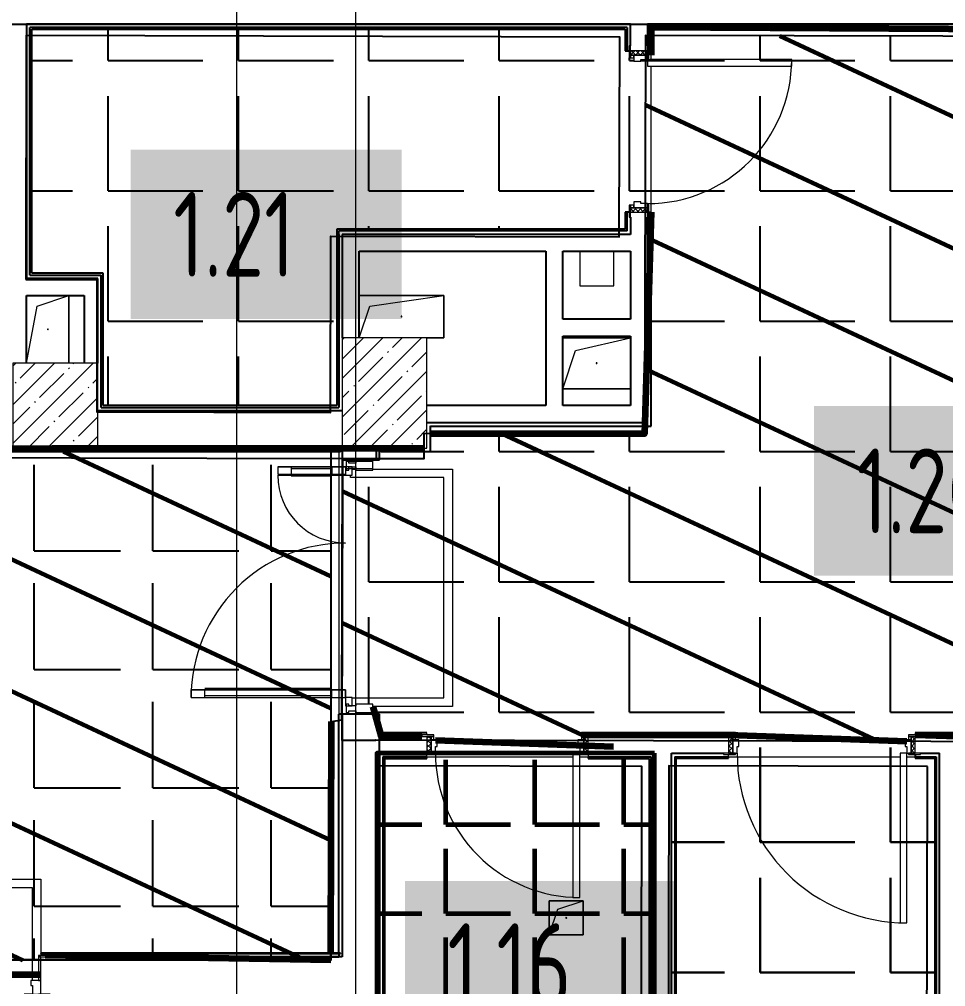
# Model space of a CAD drawing. Header units: millimetres. Extents: x -164500 to 426394, y -51911 to 102118.
# Drawn here: x 73642 to 79102, y 7588 to 13292 of the extents above; entities that cross this region are included whole.
import ezdxf

# ---------------------------------------------------------------- set-up
doc = ezdxf.new("R2010")
doc.units = ezdxf.units.MM
for name, color, linetype, lineweight in [('0) шлифовка', 5, 'Continuous', 60), ('170 по стяжка 1 эт п8.1', 5, 'Continuous', 30), ('284 стык. профилей', 1, 'Continuous', 120), ('384 ПК-3', 30, 'Continuous', 120), ('459 плитка КР3', 150, 'Continuous', 60), ('A-DETL-GENF', 7, 'Continuous', 9), ('A-DOOR-2', 7, 'Continuous', 5), ('A-DOOR-FRAM-2', 7, 'Continuous', 5), ('A-FLOR', 7, 'Continuous', 9), ('A-GENM', 7, 'Continuous', 9), ('A-GLAZ-CWMG-1', 7, 'Continuous', 20), ('S-COLS-1', 7, 'Continuous', 5), ('Оси', 7, 'Continuous', 9)]:
    doc.layers.add(name, color=color, linetype=linetype, lineweight=lineweight)
doc.layers.add('1.1) плитка  КР1', color=40, linetype='Continuous')
doc.layers.add('1.1.1) Плитка КР1 Остаток', color=52, linetype='Continuous')
doc.layers.add('A-DOOR-1', color=7, linetype='Continuous', lineweight=5, true_color=0xc0c0c0)
doc.layers.add('A-DOOR-FRAM-1', color=7, linetype='Continuous', lineweight=5, true_color=0xc0c0c0)
doc.styles.add('СПДС', font='ГОСТ тип А.ttf', dxfattribs={"width": 0.9})
pattern_1 = [(135, (1826.41, 114.685), (-14.14214, -14.14214), []), (225, (1826.41, 114.685), (14.14214, -14.14214), [])]
pattern_2 = [(45, (-296.384, 114.685), (-14.1421, 14.1421), []), (135, (-296.384, 114.685), (-14.1421, -14.1421), [])]
pattern_3 = [(0, (205553.1, 26879), (0, 768.35), [558.8, -209.55]), (90, (205553.1, 26879), (-768.35, 5e-14), [558.8, -209.55])]

# ---------------------------------------------------------------- blocks, each defined once
blk = doc.blocks.new('BSC_Колонна _Прямоугольная - 650х500-23287315-Объем проектирования 1 этажа')
at = {"layer": 'S-COLS-1'}
h = blk.add_hatch(dxfattribs=at)
h.set_pattern_fill('FP_82', color=256, style=0, pattern_type=2)
h.set_pattern_definition([(135, (11225, -75730), (-114.04925, -114.04925), []), (135, (11225, -75615.95), (-114.04925, -114.04925), [201.612, -40.322, 6.706, -33.617])])
h.paths.add_polyline_path([(325, 0.3), (325, 250), (-325, 250), (-325, -250), (325, -250), (325, -9.5)])
for p, q in [((325, 250), (-325, 250)), ((-325, 250), (-325, -250)), ((325, -250), (325, 250)), ((-325, -250), (325, -250))]:
    blk.add_line(p, q, dxfattribs=at)
blk = doc.blocks.new('BSC_Колонна _Прямоугольная - 500х500-V56-Объем проектирования 1 этажа')
at = {"layer": 'S-COLS-1'}
h = blk.add_hatch(dxfattribs=at)
h.set_pattern_fill('FP_83', color=256, style=0, pattern_type=2)
h.set_pattern_definition([(45, (-73790, -11150), (-114.04925, 114.04925), []), (45, (-73675.95, -11150), (-114.04925, 114.04925), [201.613, -40.323, 6.706, -33.617])])
h.paths.add_polyline_path([(250, -250), (250, 250), (-250, 250), (-250, -250), (157.5, -250)])
for p, q in [((250, 250), (-250, 250)), ((-250, 250), (-250, -250)), ((250, -250), (250, 250)), ((-250, -250), (250, -250))]:
    blk.add_line(p, q, dxfattribs=at)
blk = doc.blocks.new('110_Дверь_СКБ_1Ст_Внутренняя1 - Д-7_п__950x2100h_Туалет EW30-32892359-Объем проектирования 1 этажа')
at = {"layer": 'A-DOOR-2'}
h = blk.add_hatch(dxfattribs=at)
h.set_pattern_fill('FP_48', color=256, style=0, pattern_type=2)
h.set_pattern_definition(pattern_1)
h.paths.add_polyline_path([(487.5, -31.4), (487.5, 50), (462.5, 50), (462.5, -50), (487.5, -50)])
at = {"layer": 'A-DOOR-FRAM-2'}
h = blk.add_hatch(dxfattribs=at)
h.set_pattern_fill('FP_49', color=256, style=0, pattern_type=2)
h.set_pattern_definition(pattern_2)
h.paths.add_polyline_path([(-437.5, -50), (-437.5, 50), (-462.5, 50), (-462.5, -50), (-456.9, -50)])
at = {"layer": 'A-DOOR-1'}
for p, q in [((-412.5, 900), (-412.5, 50)), ((-372.5, 900), (-412.5, 900)), ((-372.5, 50), (-372.5, 900)), ((-412.5, 50), (-372.5, 50))]:
    blk.add_line(p, q, dxfattribs=at)
blk.add_arc((-412.5, 50), 850, 360, 90, dxfattribs=at)
at = {"layer": 'A-DOOR-FRAM-1'}
for p, q in [((-422.5, 58), (-492.5, 58)), ((-492.5, 58), (-492.5, 50)), ((-422.5, 50), (-422.5, 58)), ((517.5, 58), (447.5, 58)), ((447.5, 58), (447.5, 50)), ((517.5, 50), (517.5, 58)), ((-492.5, 50), (-422.5, 50)), ((-437.5, 50), (-462.5, 50)), ((-462.5, 50), (-462.5, -50)), ((-412.5, 50), (-437.5, 50)), ((-437.5, 50), (-437.5, -30)), ((-437.5, -50), (-437.5, 50)), ((-422.5, 50), (-437.5, 50)), ((-437.5, 50), (-437.5, 49)), ((-437.5, 49), (-422.5, 49)), ((-422.5, 49), (-422.5, 50)), ((-412.5, 10), (-412.5, 50)), ((-402.5, 10), (-412.5, 10)), ((-402.5, -30), (-402.5, 10)), ((437.5, 10), (427.5, 10)), ((427.5, 10), (427.5, -30)), ((437.5, 50), (437.5, 10)), ((462.5, 50), (437.5, 50)), ((462.5, 50), (447.5, 50)), ((447.5, 50), (447.5, 49)), ((447.5, 50), (517.5, 50)), ((447.5, 49), (462.5, 49)), ((462.5, -30), (462.5, 50)), ((487.5, 50), (462.5, 50)), ((462.5, 50), (462.5, -50)), ((462.5, 49), (462.5, 50)), ((487.5, -50), (487.5, 50)), ((-422.5, -50), (-492.5, -50)), ((-492.5, -50), (-492.5, -58)), ((-462.5, -50), (-437.5, -50)), ((-437.5, -30), (-402.5, -30)), ((-422.5, -30), (-437.5, -30)), ((-437.5, -30), (-437.5, -50)), ((-437.5, -50), (-422.5, -50)), ((-422.5, -50), (-422.5, -30)), ((-422.5, -58), (-422.5, -50)), ((427.5, -30), (462.5, -30)), ((462.5, -30), (447.5, -30)), ((447.5, -30), (447.5, -50)), ((447.5, -50), (462.5, -50)), ((517.5, -50), (447.5, -50)), ((447.5, -50), (447.5, -58)), ((462.5, -50), (462.5, -30)), ((462.5, -50), (487.5, -50)), ((517.5, -58), (517.5, -50)), ((-492.5, -58), (-422.5, -58)), ((447.5, -58), (517.5, -58))]:
    blk.add_line(p, q, dxfattribs=at)
blk = doc.blocks.new('110_Дверь_СКБ_1Ст_Внутренняя1 - Д-7_п__950x2100h_Туалет-V64-Объем проектирования 1 этажа')
at = {"layer": 'A-DOOR-2'}
h = blk.add_hatch(dxfattribs=at)
h.set_pattern_fill('FP_48', color=256, style=0, pattern_type=2)
h.set_pattern_definition(pattern_1)
h.paths.add_polyline_path([(487.5, 50), (462.5, 50), (462.5, -50), (487.5, -50)])
at = {"layer": 'A-DOOR-FRAM-2'}
h = blk.add_hatch(dxfattribs=at)
h.set_pattern_fill('FP_49', color=256, style=0, pattern_type=2)
h.set_pattern_definition(pattern_2)
h.paths.add_polyline_path([(-437.5, 50), (-462.5, 50), (-462.5, -50), (-437.5, -49.4), (-437.5, 48.6)])
at = {"layer": 'A-DOOR-1'}
for p, q in [((-412.5, 900), (-412.5, 50)), ((-372.5, 900), (-412.5, 900)), ((-372.5, 50), (-372.5, 900)), ((-412.5, 50), (-372.5, 50))]:
    blk.add_line(p, q, dxfattribs=at)
blk.add_arc((-412.5, 50), 850, 360, 90, dxfattribs=at)
at = {"layer": 'A-DOOR-FRAM-1'}
for p, q in [((-422.5, 58), (-492.5, 58)), ((-492.5, 58), (-492.5, 50)), ((-422.5, 50), (-422.5, 58)), ((517.5, 58), (447.5, 58)), ((447.5, 58), (447.5, 50)), ((517.5, 50), (517.5, 58)), ((-492.5, 50), (-422.5, 50)), ((-437.5, 50), (-462.5, 50)), ((-462.5, 50), (-462.5, -50)), ((-412.5, 50), (-437.5, 50)), ((-437.5, 50), (-437.5, -30)), ((-437.5, -50), (-437.5, 50)), ((-422.5, 50), (-437.5, 50)), ((-437.5, 50), (-437.5, 49)), ((-437.5, 49), (-422.5, 49)), ((-422.5, 49), (-422.5, 50)), ((-412.5, 10), (-412.5, 50)), ((-402.5, 10), (-412.5, 10)), ((-402.5, -30), (-402.5, 10)), ((437.5, 10), (427.5, 10)), ((427.5, 10), (427.5, -30)), ((437.5, 50), (437.5, 10)), ((462.5, 50), (437.5, 50)), ((462.5, 50), (447.5, 50)), ((447.5, 50), (447.5, 49)), ((447.5, 50), (517.5, 50)), ((447.5, 49), (462.5, 49)), ((462.5, -30), (462.5, 50)), ((487.5, 50), (462.5, 50)), ((462.5, 50), (462.5, -50)), ((462.5, 49), (462.5, 50)), ((487.5, -50), (487.5, 50)), ((-422.5, -50), (-492.5, -50)), ((-492.5, -50), (-492.5, -58)), ((-462.5, -50), (-437.5, -50)), ((-437.5, -30), (-402.5, -30)), ((-422.5, -30), (-437.5, -30)), ((-437.5, -30), (-437.5, -50)), ((-437.5, -50), (-422.5, -50)), ((-422.5, -50), (-422.5, -30)), ((-422.5, -58), (-422.5, -50)), ((427.5, -30), (462.5, -30)), ((462.5, -30), (447.5, -30)), ((447.5, -30), (447.5, -50)), ((447.5, -50), (462.5, -50)), ((517.5, -50), (447.5, -50)), ((447.5, -50), (447.5, -58)), ((462.5, -50), (462.5, -30)), ((462.5, -50), (487.5, -50)), ((517.5, -58), (517.5, -50)), ((-492.5, -58), (-422.5, -58)), ((447.5, -58), (517.5, -58))]:
    blk.add_line(p, q, dxfattribs=at)
blk = doc.blocks.new('110_Дверь_СКБ_1Ст_Внутренняя1 - Д-4 _п_ 1100x2100h_су мгн 2-33304581-Объем проектирования 1 этажа')
at = {"layer": 'A-DOOR-2'}
h = blk.add_hatch(dxfattribs=at)
h.set_pattern_fill('FP_44', color=256, style=0, pattern_type=2)
h.set_pattern_definition([(135, (1751.41, 114.685), (-14.14214, -14.14214), []), (225, (1751.41, 114.685), (14.14214, -14.14214), [])])
h.paths.add_polyline_path([(562.5, 50), (537.5, 48.3), (537.5, -50), (562.5, -50)])
at = {"layer": 'A-DOOR-FRAM-2'}
h = blk.add_hatch(dxfattribs=at)
h.set_pattern_fill('FP_45', color=256, style=0, pattern_type=2)
h.set_pattern_definition([(45, (-371.384, 114.685), (-14.1421, 14.1421), []), (135, (-371.384, 114.685), (-14.1421, -14.1421), [])])
h.paths.add_polyline_path([(-512.5, 50), (-537.5, 50), (-537.5, -50), (-512.5, -50), (-512.5, -41.8)])
at = {"layer": 'A-DOOR-1'}
for p, q in [((-487.5, 1050), (-487.5, 50)), ((-447.5, 1050), (-487.5, 1050)), ((-447.5, 50), (-447.5, 1050)), ((-487.5, 50), (-447.5, 50))]:
    blk.add_line(p, q, dxfattribs=at)
blk.add_arc((-487.5, 50), 1000, 360, 90, dxfattribs=at)
at = {"layer": 'A-DOOR-FRAM-1'}
for p, q in [((-497.5, 58), (-567.5, 58)), ((-567.5, 58), (-567.5, 50)), ((-497.5, 50), (-497.5, 58)), ((592.5, 58), (522.5, 58)), ((522.5, 58), (522.5, 50)), ((592.5, 50), (592.5, 58)), ((-567.5, 50), (-497.5, 50)), ((-512.5, 50), (-537.5, 50)), ((-537.5, 50), (-537.5, -50)), ((-487.5, 50), (-512.5, 50)), ((-512.5, 50), (-512.5, -30)), ((-512.5, -50), (-512.5, 50)), ((-497.5, 50), (-512.5, 50)), ((-512.5, 50), (-512.5, 49)), ((-512.5, 49), (-497.5, 49)), ((-497.5, 49), (-497.5, 50)), ((-487.5, 10), (-487.5, 50)), ((-477.5, 10), (-487.5, 10)), ((-477.5, -30), (-477.5, 10)), ((512.5, 10), (502.5, 10)), ((502.5, 10), (502.5, -30)), ((512.5, 50), (512.5, 10)), ((537.5, 50), (512.5, 50)), ((537.5, 50), (522.5, 50)), ((522.5, 50), (522.5, 49)), ((522.5, 50), (592.5, 50)), ((522.5, 49), (537.5, 49)), ((537.5, -30), (537.5, 50)), ((562.5, 50), (537.5, 50)), ((537.5, 50), (537.5, -50)), ((537.5, 49), (537.5, 50)), ((562.5, -50), (562.5, 50)), ((-497.5, -50), (-567.5, -50)), ((-567.5, -50), (-567.5, -58)), ((-537.5, -50), (-512.5, -50)), ((-512.5, -30), (-477.5, -30)), ((-497.5, -30), (-512.5, -30)), ((-512.5, -30), (-512.5, -50)), ((-512.5, -50), (-497.5, -50)), ((-497.5, -50), (-497.5, -30)), ((-497.5, -58), (-497.5, -50)), ((502.5, -30), (537.5, -30)), ((537.5, -30), (522.5, -30)), ((522.5, -30), (522.5, -50)), ((522.5, -50), (537.5, -50)), ((592.5, -50), (522.5, -50)), ((522.5, -50), (522.5, -58)), ((537.5, -50), (537.5, -30)), ((537.5, -50), (562.5, -50)), ((592.5, -58), (592.5, -50)), ((-567.5, -58), (-497.5, -58)), ((522.5, -58), (592.5, -58))]:
    blk.add_line(p, q, dxfattribs=at)
blk = doc.blocks.new('Прямоугольный импост - Импост структурный с накладкой - 160мм Темный-32274804-Объем проектирования 1 этажа')
at = {"layer": 'A-GLAZ-CWMG-1'}
for p, q in [((-50, 40), (-50, 140)), ((-50, 140), (0, 140)), ((0, 140), (0, 40)), ((-40, 40), (-50, 40)), ((-50, -17), (-50, 0)), ((-50, 0), (-40, 0)), ((-40, 0), (-40, 40)), ((-10, 40), (-10, 0)), ((0, 40), (-10, 40)), ((-10, 0), (0, 0)), ((0, 0), (0, -17)), ((0, -17), (-50, -17))]:
    blk.add_line(p, q, dxfattribs=at)
blk = doc.blocks.new('Дверь_Витражная_остекление_ - ВВ-6 остекление-32274838-Объем проектирования 1 этажа')
at = {"layer": 'A-DETL-GENF'}
for p, q in [((-655, 930), (-610, 930)), ((-655, 930), (-655, 20)), ((-610, 930), (-655, 930)), ((-655, 930), (-655, 20)), ((-610, 930), (-610, 20)), ((-610, 20), (-610, 930)), ((-655, 850), (-610, 850)), ((-645, 850), (-645, 100)), ((-601, 850), (-601, 100)), ((705, 420), (660, 420)), ((660, 420), (660, 20)), ((705, 420), (660, 420)), ((660, 420), (660, 20)), ((705, 420), (705, 20)), ((705, 20), (705, 420)), ((651, 340), (651, 100)), ((705, 340), (660, 340)), ((695, 340), (695, 100)), ((-655, 100), (-610, 100)), ((705, 100), (660, 100)), ((-610, 20), (-655, 20)), ((-655, 20), (-610, 20))]:
    blk.add_line(p, q, dxfattribs=at)
at = {"layer": 'A-DOOR-1'}
for p, q in [((-655, 930), (-655, 20)), ((655, 420), (655, 20)), ((-655, 20), (-705, 20)), ((-705, 20), (-705, -20)), ((-655, -20), (-655, 20)), ((705, 20), (655, 20)), ((655, 20), (655, -20)), ((705, -20), (705, 20)), ((-705, -20), (-655, -20)), ((655, -20), (705, -20))]:
    blk.add_line(p, q, dxfattribs=at)
for centre, radius, start, end in [((-655, 20), 910, 360, 90), ((655, 20), 400, 90, 180)]:
    blk.add_arc(centre, radius, start, end, dxfattribs=at)
blk = doc.blocks.new('110_Дверь_СКБ_2Ст - Д-1_л_Лестничная клетка EIS60 2-32142534-Объем проектирования 1 этажа')
at = {"layer": 'A-DOOR-1'}
for p, q in [((662.5, 1010), (612.5, 1010)), ((612.5, 1010), (612.5, 110)), ((662.5, 110), (662.5, 1010)), ((-637.5, 510), (-637.5, 110)), ((-587.5, 510), (-637.5, 510)), ((-587.5, 110), (-587.5, 510)), ((-637.5, 110), (-587.5, 110)), ((612.5, 110), (662.5, 110))]:
    blk.add_line(p, q, dxfattribs=at)
for centre, radius, start, end in [((662.5, 110), 900, 90, 180), ((-637.5, 110), 400, 360, 90)]:
    blk.add_arc(centre, radius, start, end, dxfattribs=at)
at = {"layer": 'A-DOOR-FRAM-1'}
for p, q in [((-672.5, 118), (-742.5, 118)), ((-742.5, 118), (-742.5, 110)), ((-672.5, 110), (-672.5, 118)), ((767.5, 118), (697.5, 118)), ((697.5, 118), (697.5, 110)), ((767.5, 110), (767.5, 118)), ((-742.5, 110), (-672.5, 110)), ((-637.5, 110), (-687.5, 110)), ((-687.5, 110), (-687.5, 30)), ((-637.5, 60), (-637.5, 110)), ((-627.5, 60), (-637.5, 60)), ((-627.5, 30), (-627.5, 60)), ((662.5, 60), (652.5, 60)), ((652.5, 60), (652.5, 30)), ((662.5, 110), (662.5, 60)), ((712.5, 110), (662.5, 110)), ((697.5, 110), (767.5, 110)), ((712.5, 30), (712.5, 110)), ((-687.5, 30), (-627.5, 30)), ((-672.5, 30), (-687.5, 30)), ((-687.5, 30), (-687.5, -110)), ((-672.5, -110), (-672.5, 30)), ((652.5, 30), (712.5, 30)), ((712.5, 30), (697.5, 30)), ((697.5, 30), (697.5, -110)), ((712.5, -110), (712.5, 30)), ((-672.5, -110), (-742.5, -110)), ((-742.5, -110), (-742.5, -118)), ((-687.5, -110), (-672.5, -110)), ((-672.5, -118), (-672.5, -110)), ((697.5, -110), (712.5, -110)), ((767.5, -110), (697.5, -110)), ((697.5, -110), (697.5, -118)), ((767.5, -118), (767.5, -110)), ((-742.5, -118), (-672.5, -118)), ((697.5, -118), (767.5, -118))]:
    blk.add_line(p, q, dxfattribs=at)
blk = doc.blocks.new('GM_Отверстие прямоугольное _в плите_ - Отверстие-V116-Объем проектирования 1 этажа')
at = {"layer": 'A-GENM'}
for p, q in [((-100, -100), (-100, 100)), ((-100, 100), (100, 100)), ((100, 100), (-100, 100)), ((-100, 100), (-100, -100)), ((-50, 50), (100, 100)), ((100, 100), (100, -100)), ((100, -100), (100, 100)), ((-100, -100), (-50, 50)), ((100, -100), (-100, -100)), ((-100, -100), (100, -100))]:
    blk.add_line(p, q, dxfattribs=at)
for start, end in [(360, 180), (180, 360)]:
    blk.add_arc((0, 0), 2.5, start, end, dxfattribs=at)
blk = doc.blocks.new('GM_Отверстие прямоугольное _в плите_ - Отверстие-23875750-Объем проектирования 1 этажа')
at = {"layer": 'A-GENM'}
for p, q in [((-62.5, 137.5), (125, 200)), ((125, 200), (125, -200)), ((125, -200), (125, 200)), ((-125, -200), (-62.5, 137.5))]:
    blk.add_line(p, q, dxfattribs=at)
for start, end in [(360, 180), (180, 360)]:
    blk.add_arc((0, 0), 2.5, start, end, dxfattribs=at)
blk = doc.blocks.new('GM_Отверстие прямоугольное _в плите_ - Отверстие-V122-Объем проектирования 1 этажа')
at = {"layer": 'A-GENM'}
for p, q in [((-250, 125), (250, 125)), ((250, 125), (-250, 125)), ((-187.5, 62.5), (250, 125)), ((250, 125), (250, -125)), ((250, -125), (250, 125)), ((-250, -125), (-187.5, 62.5)), ((250, -125), (150, -125)), ((150, -125), (250, -125))]:
    blk.add_line(p, q, dxfattribs=at)
for start, end in [(360, 180), (180, 360)]:
    blk.add_arc((0, 0), 2.5, start, end, dxfattribs=at)
blk = doc.blocks.new('GM_Отверстие прямоугольное _в плите_ - Отверстие-21959489-Объем проектирования 1 этажа')
at = {"layer": 'A-GENM'}
for p, q in [((-200, 150), (200, 150)), ((200, 150), (-200, 150)), ((-125, 75), (200, 150)), ((-200, -150), (-125, 75)), ((200, -150), (-200, -150)), ((-200, -150), (200, -150))]:
    blk.add_line(p, q, dxfattribs=at)
for start, end in [(360, 180), (180, 360)]:
    blk.add_arc((0, 0), 2.5, start, end, dxfattribs=at)
blk = doc.blocks.new('Прямоугольный импост - Импост структурный с накладкой - 160мм Темный-32274805-Объем проектирования 1 этажа')
at = {"layer": 'A-GLAZ-CWMG-1'}
for p, q in [((-25, 40), (-25, 140)), ((-25, 140), (25, 140)), ((25, 140), (25, 40)), ((-15, 40), (-25, 40)), ((-25, -17), (-25, 0)), ((-25, 0), (-15, 0)), ((-15, 0), (-15, 40)), ((15, 40), (15, 0)), ((25, 40), (15, 40)), ((15, 0), (25, 0)), ((25, 0), (25, -17)), ((25, -17), (-25, -17))]:
    blk.add_line(p, q, dxfattribs=at)
blk = doc.blocks.new('Прямоугольный импост - Импост структурный с накладкой - 160мм Темный-32274806-Объем проектирования 1 этажа')
at = {"layer": 'A-GLAZ-CWMG-1'}
for p, q in [((0, 140), (-50, 140)), ((-50, 140), (-50, 40)), ((0, 40), (0, 140)), ((-50, 40), (-40, 40)), ((-40, 0), (-50, 0)), ((-50, 0), (-50, -17)), ((-40, 40), (-40, 0)), ((-10, 0), (-10, 40)), ((-10, 40), (0, 40)), ((0, 0), (-10, 0)), ((0, -17), (0, 0)), ((-50, -17), (0, -17))]:
    blk.add_line(p, q, dxfattribs=at)

msp = doc.modelspace()

# ---------------------------------------------------------------- hatches: boundary and pattern name
at = {"layer": '0) шлифовка', "true_color": 0x2776bb}
h = msp.add_hatch(dxfattribs=at)
h.set_pattern_fill('ANSI31', color=152, scale=222, angle=110)
h.set_pattern_definition([(155, (205553.1, 26879), (-297.8825, -638.811), [])])
h.paths.add_polyline_path([(82589.155, 13184.638), (77365.512, 13196.9), (77365.512, 13105.055), (77364.512, 13105.055), (77352.512, 13105.055), (77352.512, 13065.055), (77344.512, 13055.055), (77332.646, 13055.055), (77330.651, 12205.055), (77344.512, 12205.055), (77344.512, 12195.055), (77352.512, 12195.055), (77352.512, 12125.055), (77344.512, 12125.055), (77344.512, 10913.938), (77327.62, 10913.938), (77327.463, 10846.983), (76065.702, 10849.945), (76065.702, 10742.938), (76026.905, 10742.938), (76026.804, 10700.036), (75764.702, 10700.651), (75764.702, 10693.938), (75724.702, 10693.938), (75724.702, 10643.938), (75724.702, 10633.938), (75624.702, 10633.938), (75624.702, 10643.938), (75584.702, 10643.938), (75584.702, 10633.938), (75567.702, 10633.938), (75567.702, 10653.938), (75546.195, 10653.938), (75543.108, 9338.938), (75564.702, 9338.938), (75564.702, 9293.938), (75543.002, 9293.938), (75542.767, 9193.938), (75764.702, 9193.938), (75764.702, 9063.938), (76014.702, 9063.938), (76014.702, 9071.938), (76084.702, 9071.938), (76084.702, 9063.938), (76084.702, 9043.938), (76104.702, 9043.938), (76104.702, 9041.848), (76934.702, 9039.9), (76934.702, 9043.938), (76954.702, 9043.938), (76954.702, 9063.938), (76954.702, 9071.938), (77024.702, 9071.938), (77024.702, 9063.938), (77792.702, 9063.938), (77792.702, 9071.938), (77862.702, 9071.938), (77862.702, 9063.938), (77862.702, 9043.938), (77882.702, 9043.938), (77882.702, 9037.675), (78862.702, 9035.374), (78862.702, 9043.938), (78882.702, 9043.938), (78882.702, 9063.938), (78882.702, 9071.938), (78952.702, 9071.938), (78952.702, 9063.938), (79199.702, 9063.938), (79199.702, 9071.938), (79269.702, 9071.938), (79269.702, 9063.938), (79269.702, 9043.938), (79289.702, 9043.938), (79289.702, 9034.372), (80269.702, 9032.071), (80269.702, 9043.938), (80289.702, 9043.938), (80289.702, 9063.938), (80289.702, 9071.938), (80359.702, 9071.938), (80359.702, 9063.938), (80651.476, 9063.938), (80655.291, 10689.171), (80355.292, 10689.875), (80356.917, 11381.873), (80393.702, 11381.787), (80393.702, 11434.938), (82585.047, 11434.938)])
h.paths.add_polyline_path([(75724.702, 9253.938), (75724.702, 9203.938), (75624.702, 9203.938), (75624.702, 9213.938), (75584.702, 9213.938), (75584.702, 9203.938), (75567.702, 9203.938), (75567.702, 9253.938), (75584.702, 9253.938), (75584.702, 9243.938), (75624.702, 9243.938), (75624.702, 9253.938)], flags=16)
h = msp.add_hatch(dxfattribs=at)
h.set_pattern_fill('ANSI31', color=152, scale=222, angle=110)
h.set_pattern_definition([(155, (38804.7, 11553.94), (-297.882, -638.811), [])])
h.paths.add_polyline_path([(75478.362, 7743.315), (42465.702, 7743.315), (42465.702, 10742.938), (75478.362, 10742.938)])
at = {"layer": '1.1) плитка  КР1'}
h = msp.add_hatch(dxfattribs=at)
h.set_pattern_fill('ANGLE', color=256, scale=100)
h.set_pattern_definition([(0, (38804.7, 11553.94), (0, 698.5), [508, -190.5]), (90, (38804.7, 11553.94), (-698.5, 4e-14), [508, -190.5])])
h.paths.add_polyline_path([(75478.362, 7743.315), (42465.702, 7743.315), (42465.702, 10742.938), (75478.362, 10742.938)])
at = {"layer": '1.1.1) Плитка КР1 Остаток'}
h = msp.add_hatch(dxfattribs=at)
h.set_pattern_fill('ANGLE', color=256, scale=110)
h.set_pattern_definition(pattern_3)
h.paths.add_polyline_path([(77332.646, 13055.055), (77304.512, 13055.055), (77304.512, 13045.055), (77264.512, 13045.055), (77264.512, 13065.055), (77244.512, 13065.055), (77236.512, 13065.055), (77236.512, 13105.055), (77224.512, 13105.055), (77213.512, 13105.055), (77213.512, 13232.938), (73715.702, 13232.938), (73715.702, 11794.938), (74135.702, 11794.938), (74135.702, 11014.938), (75513.702, 11014.938), (75513.702, 12054.938), (77213.512, 12054.938), (77213.512, 12155.055), (77224.512, 12155.055), (77236.512, 12155.055), (77236.512, 12195.055), (77244.512, 12195.055), (77264.512, 12195.055), (77264.512, 12215.055), (77304.512, 12215.055), (77304.512, 12205.055), (77330.651, 12205.055)])
h = msp.add_hatch(dxfattribs=at)
h.set_pattern_fill('ANGLE', color=256, scale=110)
h.set_pattern_definition(pattern_3)
h.paths.add_polyline_path([(82589.155, 13184.638), (77365.512, 13196.9), (77365.512, 13105.055), (77364.512, 13105.055), (77352.512, 13105.055), (77352.512, 13065.055), (77344.512, 13055.055), (77332.646, 13055.055), (77330.651, 12205.055), (77344.512, 12205.055), (77344.512, 12195.055), (77352.512, 12195.055), (77352.512, 12125.055), (77344.512, 12125.055), (77344.512, 10913.938), (77327.62, 10913.938), (77327.463, 10846.983), (76065.702, 10849.945), (76065.702, 10742.938), (76026.905, 10742.938), (76026.804, 10700.036), (75764.702, 10700.651), (75764.702, 10693.938), (75724.702, 10693.938), (75724.702, 10643.938), (75724.702, 10633.938), (75624.702, 10633.938), (75624.702, 10643.938), (75584.702, 10643.938), (75584.702, 10633.938), (75567.702, 10633.938), (75567.702, 10653.938), (75546.195, 10653.938), (75543.108, 9338.938), (75564.702, 9338.938), (75564.702, 9293.938), (75543.002, 9293.938), (75542.767, 9193.938), (75764.702, 9193.938), (75764.702, 9063.938), (76014.702, 9063.938), (76014.702, 9071.938), (76084.702, 9071.938), (76084.702, 9063.938), (76084.702, 9043.938), (76104.702, 9043.938), (76104.702, 9041.848), (76934.702, 9039.9), (76934.702, 9043.938), (76954.702, 9043.938), (76954.702, 9063.938), (76954.702, 9071.938), (77024.702, 9071.938), (77024.702, 9063.938), (77792.702, 9063.938), (77792.702, 9071.938), (77862.702, 9071.938), (77862.702, 9063.938), (77862.702, 9043.938), (77882.702, 9043.938), (77882.702, 9037.675), (78862.702, 9035.374), (78862.702, 9043.938), (78882.702, 9043.938), (78882.702, 9063.938), (78882.702, 9071.938), (78952.702, 9071.938), (78952.702, 9063.938), (79199.702, 9063.938), (79199.702, 9071.938), (79269.702, 9071.938), (79269.702, 9063.938), (79269.702, 9043.938), (79289.702, 9043.938), (79289.702, 9034.372), (80269.702, 9032.071), (80269.702, 9043.938), (80289.702, 9043.938), (80289.702, 9063.938), (80289.702, 9071.938), (80359.702, 9071.938), (80359.702, 9063.938), (80651.476, 9063.938), (80655.291, 10689.171), (80355.292, 10689.875), (80356.917, 11381.873), (80393.702, 11381.787), (80393.702, 11434.938), (82585.047, 11434.938)])
h.paths.add_polyline_path([(75724.702, 9253.938), (75724.702, 9203.938), (75624.702, 9203.938), (75624.702, 9213.938), (75584.702, 9213.938), (75584.702, 9203.938), (75567.702, 9203.938), (75567.702, 9253.938), (75584.702, 9253.938), (75584.702, 9243.938), (75624.702, 9243.938), (75624.702, 9253.938)], flags=16)
h = msp.add_hatch(dxfattribs=at)
h.set_pattern_fill('ANGLE', color=256, scale=110)
h.set_pattern_definition(pattern_3)
h.paths.add_polyline_path([(79037.177, 8935.938), (78922.702, 8935.938), (78922.702, 8943.938), (78922.702, 8955.938), (78882.702, 8955.938), (78872.702, 8963.938), (78872.702, 9003.938), (78862.702, 9003.938), (78862.702, 9035.374), (77882.702, 9037.675), (77882.702, 9003.938), (77872.702, 9003.938), (77872.702, 8963.938), (77862.702, 8963.938), (77862.702, 8955.938), (77792.702, 8955.938), (77792.702, 8963.938), (77485.597, 8963.938), (77485.597, 6854.546), (75764.702, 6854.546), (75764.702, 4013.938), (75784.702, 4013.938), (75784.702, 4216.717), (75784.702, 6834.546), (77505.597, 6834.546), (77505.597, 8943.938), (77822.702, 8943.938), (77822.702, 8935.938), (77513.597, 8935.938), (77513.597, 6826.546), (75792.702, 6826.546), (75792.702, 4016.938), (76269.09, 4016.938), (76344.09, 4013.938), (76344.09, 3938.938), (76347.09, 3938.938), (76347.09, 3661.938), (79037.177, 3661.938)])
at = {"layer": '170 по стяжка 1 эт п8.1'}
h = msp.add_hatch(dxfattribs=at)
h.set_pattern_fill('ANGLE', color=256, scale=110)
h.set_pattern_definition(pattern_3)
h.paths.add_polyline_path([(79037.177, 8935.938), (78922.702, 8935.938), (78922.702, 8943.938), (78922.702, 8955.938), (78882.702, 8955.938), (78872.702, 8963.938), (78872.702, 9003.938), (78862.702, 9003.938), (78862.702, 9035.374), (77882.702, 9037.675), (77882.702, 9003.938), (77872.702, 9003.938), (77872.702, 8963.938), (77862.702, 8963.938), (77862.702, 8955.938), (77792.702, 8955.938), (77792.702, 8963.938), (77485.597, 8963.938), (77485.597, 6854.546), (75764.702, 6854.546), (75764.702, 4013.938), (75784.702, 4013.938), (75784.702, 4216.717), (75784.702, 6834.546), (77505.597, 6834.546), (77505.597, 8943.938), (77822.702, 8943.938), (77822.702, 8935.938), (77513.597, 8935.938), (77513.597, 6826.546), (75792.702, 6826.546), (75792.702, 4016.938), (76269.09, 4016.938), (76344.09, 4013.938), (76344.09, 3938.938), (76347.09, 3938.938), (76347.09, 3661.938), (79037.177, 3661.938)])
at = {"layer": '459 плитка КР3'}
h = msp.add_hatch(dxfattribs=at)
h.set_pattern_fill('ANGLE', color=256, scale=75)
h.set_pattern_definition([(0, (205553.1, 26879), (0, 523.875), [381, -142.875]), (90, (205553.1, 26879), (-523.875, 3e-14), [381, -142.875])])
h.paths.add_polyline_path([(77385.597, 8963.938), (75749.729, 8963.938), (75749.729, 7473.285), (77385.597, 7473.285)])

# ---------------------------------------------------------------- linework, layer by layer
for p, q in [((68704.702, 13263.938), (73684.702, 13263.938)), ((73684.702, 13263.938), (85174.702, 13263.938)), ((73684.702, 13263.938), (73684.702, 11763.938)), ((77244.512, 13263.938), (73684.702, 13263.938)), ((73704.702, 11783.938), (73704.702, 13243.938)), ((77224.512, 13243.938), (73704.702, 13243.938)), ((73715.702, 13232.938), (77213.512, 13232.938)), ((73715.702, 11794.938), (73715.702, 13232.938)), ((77213.512, 13232.938), (77213.512, 13105.055)), ((77224.512, 13243.938), (77224.512, 13105.055)), ((77244.512, 13135.055), (77244.512, 13263.938)), ((77344.512, 13263.938), (77344.512, 13135.055)), ((82621.702, 13263.938), (77344.512, 13263.938)), ((77364.512, 13242.938), (77364.512, 13243.938)), ((77365.512, 13242.938), (82621.702, 13242.938)), ((77365.512, 13105.055), (77365.512, 13242.938)), ((77213.512, 13105.055), (77224.512, 13105.055)), ((77224.512, 13105.055), (77236.512, 13105.055)), ((77352.512, 13105.055), (77364.512, 13105.055)), ((77364.512, 13106.432), (77364.512, 13105.055)), ((77364.512, 13105.055), (77365.512, 13105.055)), ((77224.512, 12155.055), (77213.512, 12155.055)), ((77213.512, 12155.055), (77213.512, 12054.938)), ((77236.512, 12155.055), (77224.512, 12155.055)), ((77224.512, 12043.938), (77224.512, 12155.055)), ((77365.512, 12155.055), (77364.512, 12155.055)), ((77365.512, 10892.938), (77365.512, 12155.055)), ((77244.512, 12125.055), (77244.512, 12023.938)), ((77344.512, 10913.938), (77344.512, 12125.055)), ((75513.702, 12054.938), (75513.702, 11014.938)), ((77213.512, 12054.938), (75513.702, 12054.938)), ((77224.512, 12043.938), (75524.702, 12043.938)), ((75524.702, 12023.938), (75524.702, 12043.938)), ((75524.702, 12023.938), (75524.702, 11003.938)), ((77244.512, 12023.938), (75544.702, 12023.938)), ((75544.702, 12023.938), (75544.702, 11413.938)), ((75644.702, 11923.938), (76744.512, 11923.938)), ((75644.702, 11413.938), (75644.702, 11923.938)), ((76744.512, 11923.938), (76744.512, 11013.938)), ((76844.512, 11923.938), (77244.512, 11923.938)), ((76844.512, 11523.938), (76844.512, 11923.938)), ((77244.512, 11923.938), (77244.512, 11523.938)), ((74104.702, 11763.938), (73684.702, 11763.938)), ((73704.702, 11783.938), (74104.702, 11783.938)), ((74135.702, 11794.938), (73715.702, 11794.938)), ((74104.702, 11783.938), (74124.702, 11783.938)), ((74104.702, 11263.938), (74104.702, 11763.938)), ((74124.702, 11003.938), (74124.702, 11783.938)), ((74135.702, 11014.938), (74135.702, 11794.938)), ((73684.702, 11263.938), (73684.702, 11663.938)), ((73684.702, 11663.938), (74024.702, 11663.938)), ((74024.702, 11663.938), (74024.702, 11263.938)), ((77244.512, 11523.938), (76844.512, 11523.938)), ((76844.512, 11013.938), (76844.512, 11423.938)), ((76844.512, 11423.938), (77244.512, 11423.938)), ((77244.512, 11423.938), (77244.512, 11013.938)), ((75513.702, 11014.938), (74135.702, 11014.938)), ((76744.512, 11013.938), (76044.702, 11013.938)), ((77244.512, 11013.938), (76844.512, 11013.938)), ((75544.702, 10983.938), (74104.702, 10983.938)), ((74124.702, 11003.938), (75524.702, 11003.938)), ((76044.702, 10913.938), (77344.512, 10913.938)), ((76064.702, 10892.938), (76064.702, 10893.938)), ((76065.702, 10892.938), (77365.512, 10892.938)), ((76065.702, 10742.938), (76065.702, 10892.938)), ((72994.512, 10742.938), (75524.202, 10742.938)), ((75544.702, 10763.938), (74104.702, 10763.938)), ((75524.202, 10742.938), (75524.202, 10743.938)), ((75524.702, 10743.938), (75534.702, 10743.938)), ((75534.702, 10743.938), (75534.702, 10763.938)), ((75544.702, 10763.938), (75544.702, 10693.938)), ((75744.702, 10763.938), (75744.702, 10693.938)), ((75764.702, 10693.938), (75764.702, 10763.938)), ((75774.702, 10763.938), (75774.702, 10743.938)), ((75774.702, 10743.938), (75774.702, 10742.938)), ((75774.702, 10742.938), (76065.702, 10742.938)), ((75544.702, 10693.938), (75764.702, 10693.938)), ((75524.702, 9193.938), (75523.702, 9193.938)), ((75523.702, 9193.938), (75523.702, 7783.938)), ((75764.702, 9193.938), (75524.702, 9193.938)), ((75544.702, 9193.938), (75544.702, 7763.938)), ((75764.702, 7763.938), (75764.702, 9193.938)), ((75774.702, 9083.938), (75774.702, 9063.938)), ((76044.702, 9084.938), (75785.202, 9084.938)), ((75785.202, 9084.938), (75785.202, 9083.938)), ((76044.702, 9083.938), (76044.702, 9084.938)), ((77822.702, 9084.938), (76994.702, 9084.938)), ((76994.702, 9084.938), (76994.702, 9083.938)), ((77822.702, 9083.938), (77822.702, 9084.938)), ((79229.702, 9084.938), (78922.702, 9084.938)), ((78922.702, 9084.938), (78922.702, 9083.938)), ((75764.702, 9063.938), (76014.702, 9063.938)), ((77792.702, 9063.938), (77024.702, 9063.938)), ((79199.702, 9063.938), (78952.702, 9063.938)), ((75764.702, 8963.938), (75764.702, 8963.938)), ((75764.702, 8963.938), (75764.702, 3923.938)), ((76014.702, 8963.938), (75764.702, 8963.938)), ((77024.702, 8963.938), (77385.597, 8963.938)), ((77385.597, 8963.938), (77385.597, 7484.546)), ((77485.597, 8963.938), (77792.702, 8963.938)), ((77485.597, 6854.546), (77485.597, 8963.938)), ((78922.702, 8955.938), (78922.702, 8943.938)), ((78952.702, 8963.938), (79065.177, 8963.938)), ((79065.177, 3613.938), (79065.177, 8963.938)), ((75795.702, 8943.938), (75784.702, 8943.938)), ((75784.702, 8943.938), (75784.702, 7504.546)), ((75784.702, 8932.938), (76044.702, 8932.938)), ((75795.702, 7515.546), (75795.702, 8943.938)), ((76044.702, 8943.938), (75795.702, 8943.938)), ((76044.702, 8932.938), (76044.702, 8943.938)), ((76994.702, 8943.938), (77365.597, 8943.938)), ((76994.702, 8943.938), (76994.702, 8932.938)), ((76994.702, 8932.938), (77354.597, 8932.938)), ((77354.597, 8932.938), (77354.597, 7515.546)), ((77365.597, 8943.938), (77365.597, 7504.546)), ((77505.597, 8943.938), (77822.702, 8943.938)), ((77505.597, 8943.938), (77505.597, 6834.546)), ((77513.597, 8935.938), (77822.702, 8935.938)), ((77513.597, 6826.546), (77513.597, 8935.938)), ((77822.702, 8935.938), (77822.702, 8943.938)), ((78922.702, 8943.938), (79045.177, 8943.938)), ((78922.702, 8943.938), (78922.702, 8935.938)), ((78922.702, 8935.938), (79037.177, 8935.938)), ((79037.177, 8935.938), (79037.177, 3661.938)), ((79045.177, 8943.938), (79045.177, 3653.938)), ((75534.702, 7784.938), (73769.702, 7784.938)), ((73769.702, 7784.938), (73769.702, 7783.938)), ((73769.702, 7783.938), (75534.702, 7783.938)), ((73794.702, 7783.938), (73794.702, 7771.938)), ((75544.702, 7763.938), (73824.702, 7763.938)), ((73824.702, 7763.938), (75524.702, 7763.938)), ((75524.702, 7783.938), (75524.702, 7763.938)), ((75534.702, 7783.938), (75534.702, 7784.938))]:
    msp.add_line(p, q)
at = {"flags": 128}
for points in [[(73679.78, 11757.548), (74099.779, 11756.562), (74097.948, 10976.564), (75475.944, 10973.33), (75478.385, 12013.327), (77178.191, 12009.337), (77180.956, 13187.333), (73683.156, 13195.544)], [(82584.91, 11376.643), (82589.155, 13184.638), (77332.979, 13196.977), (77327.463, 10846.983), (76027.156, 10850.035), (76026.804, 10700.036), (75546.305, 10701.164), (75545.947, 10548.655), (75542.411, 9042.168), (75742.911, 9041.698), (75742.913, 9042.698), (80651.399, 9031.175), (80655.291, 10689.171), (80355.292, 10689.875), (80356.917, 11381.873)], [(78994.53, 8886.064), (77470.954, 8889.641), (77466.002, 6780.255), (75745.111, 6784.294), (75738.516, 3974.694), (76292.903, 3973.393), (76292.069, 3618.394), (78982.149, 3612.079)], [(77308.62, 7469.626), (77311.947, 8887.014), (75753.056, 8890.673), (75749.729, 7473.285)]]:
    msp.add_lwpolyline(points, close=True, dxfattribs=at)
msp.add_lwpolyline([(71674.702, 7731.244), (71679.323, 7731.233), (71679.372, 7752.233), (72099.371, 7751.247), (75478.362, 7743.315), (75481.669, 9152.311), (75542.693, 9162.168), (75546.305, 10701.164), (61965.343, 10733.044), (61966.446, 11203.042), (61408.448, 11204.352), (61407.344, 10734.354), (51715.371, 10757.105), (51717.298, 11578.102), (48808.806, 11584.93), (48788.306, 11584.978), (48788.257, 11563.978), (48188.259, 11565.386), (48188.308, 11586.386), (48014.799, 11586.794), (45959.314, 11591.619)], dxfattribs=at)
at = {"layer": '1.1) плитка  КР1'}
msp.add_lwpolyline([(75478.362, 7743.315), (42465.702, 7743.315), (42465.702, 10742.938), (75478.362, 10742.938)], close=True, dxfattribs=at)
at = {"layer": '284 стык. профилей'}
for points in [[(77822.702, 9071.938), (78872.702, 9035.351)], [(76094.702, 9040.525), (77144.702, 9003.938)], [(72369.702, 7660.525), (73769.702, 7660.525)]]:
    msp.add_lwpolyline(points, dxfattribs=at)
at = {"layer": '384 ПК-3'}
for points in [[(82621.702, 13213.938), (77365.512, 13242.938), (77365.512, 13080.055)], [(77365.512, 12155.055), (77327.463, 10846.983), (76065.702, 10846.983)], [(74104.702, 10763.938), (73024.512, 10755.938)], [(74104.702, 10763.938), (76026.954, 10763.938)], [(75724.702, 9240.188), (75774.702, 9063.938), (76014.702, 9063.938)], [(75478.46, 7784.938), (75481.669, 9152.311)], [(76954.702, 9071.938), (77862.702, 9071.938)], [(78922.702, 9071.938), (79229.702, 9063.938)], [(75478.362, 7743.315), (73794.702, 7771.938)]]:
    msp.add_lwpolyline(points, dxfattribs=at)
at = {"layer": '459 плитка КР3'}
msp.add_lwpolyline([(77385.597, 8963.938), (75749.729, 8963.938), (75749.729, 7473.285), (77385.597, 7473.285)], close=True, dxfattribs=at)
at = {"layer": 'A-FLOR'}
for p, q in [((77364.512, 13243.938), (82621.702, 13243.938)), ((77364.512, 13106.432), (77364.512, 13242.938)), ((77364.512, 13105.055), (77364.512, 13055.055)), ((77364.512, 13015.055), (77364.512, 10893.938)), ((77364.512, 12155.055), (77352.512, 12155.055)), ((77145.225, 11920.938), (76945.225, 11920.938)), ((76945.225, 11920.938), (76945.225, 11720.938)), ((77145.225, 11720.938), (77145.225, 11920.938)), ((76945.225, 11720.938), (77145.225, 11720.938)), ((76064.702, 10893.938), (77364.512, 10893.938)), ((76064.702, 10743.938), (76064.702, 10892.938)), ((75524.702, 10743.938), (72986.023, 10743.938)), ((75524.702, 10743.938), (75524.702, 7783.938)), ((75544.702, 10743.938), (75524.702, 10743.938)), ((75764.702, 10743.938), (76064.702, 10743.938)), ((75604.702, 10640.188), (75624.702, 10640.188)), ((75724.702, 10640.188), (76194.832, 10640.188)), ((76194.832, 10640.188), (76194.832, 9240.188)), ((75594.832, 10590.188), (75594.832, 10603.938)), ((76144.832, 10590.188), (75594.832, 10590.188)), ((76144.832, 9290.188), (76144.832, 10590.188)), ((75604.702, 9290.188), (76144.832, 9290.188)), ((76194.832, 9240.188), (75724.702, 9240.188)), ((76044.702, 9083.938), (75764.702, 9083.938)), ((76044.702, 9071.938), (76044.702, 9083.938)), ((77822.702, 9083.938), (76994.702, 9083.938)), ((76994.702, 9083.938), (76994.702, 9071.938)), ((77822.702, 9071.938), (77822.702, 9083.938)), ((79229.702, 9083.938), (78922.702, 9083.938)), ((78922.702, 9083.938), (78922.702, 9071.938)), ((76044.702, 8943.938), (76044.702, 8955.938)), ((76994.702, 8955.938), (76994.702, 8943.938)), ((77822.702, 8943.938), (77822.702, 8955.938)), ((76044.702, 8943.938), (76904.702, 8943.938)), ((76944.702, 8943.938), (76994.702, 8943.938)), ((77822.702, 8943.938), (78832.702, 8943.938)), ((78872.702, 8943.938), (78922.702, 8943.938)), ((72369.613, 8221.371), (73769.613, 8221.371)), ((73769.613, 8221.371), (73769.613, 7771.938)), ((73719.613, 8171.371), (72419.613, 8171.371)), ((73719.613, 7623.938), (73719.613, 8171.371)), ((73769.702, 7783.938), (73769.702, 7771.938)), ((73769.702, 7783.938), (75523.702, 7783.938))]:
    msp.add_line(p, q, dxfattribs=at)
at = {"layer": 'Оси'}
for points in [[(75624.702, -2042.321), (75624.702, 2957.679), (75624.702, 22442.009), (75624.702, 27442.009)], [(74924.702, -2042.321), (74924.702, 2957.679), (74924.702, 22262.009), (74924.702, 27262.009)]]:
    msp.add_lwpolyline(points, dxfattribs=at)

# ---------------------------------------------------------------- block references
for name, p, rotation in [('110_Дверь_СКБ_1Ст_Внутренняя1 - Д-7_п__950x2100h_Туалет EW30-32892359-Объем проектирования 1 этажа', (77294.512, 12642.555), 270), ('BSC_Колонна _Прямоугольная - 650х500-23287315-Объем проектирования 1 этажа', (75794.702, 11088.938), 270.0000000000007), ('Дверь_Витражная_остекление_ - ВВ-6 остекление-32274838-Объем проектирования 1 этажа', (75584.702, 9948.938), 89.99999999999959), ('Прямоугольный импост - Импост структурный с накладкой - 160мм Темный-32274806-Объем проектирования 1 этажа', (75584.702, 9203.938), 269.9999999999996), ('110_Дверь_СКБ_1Ст_Внутренняя1 - Д-7_п__950x2100h_Туалет-V64-Объем проектирования 1 этажа', (76532.202, 9013.938), 180), ('110_Дверь_СКБ_1Ст_Внутренняя1 - Д-4 _п_ 1100x2100h_су мгн 2-33304581-Объем проектирования 1 этажа', (78385.202, 9013.938), 180), ('110_Дверь_СКБ_2Ст - Д-1_л_Лестничная клетка EIS60 2-32142534-Объем проектирования 1 этажа', (73082.202, 7653.938), 180)]:
    msp.add_blockref(name, p, dxfattribs=dict(rotation=rotation))
for name, p in [('GM_Отверстие прямоугольное _в плите_ - Отверстие-23875750-Объем проектирования 1 этажа', (73809.702, 11463.938)), ('GM_Отверстие прямоугольное _в плите_ - Отверстие-V122-Объем проектирования 1 этажа', (75894.702, 11538.938)), ('GM_Отверстие прямоугольное _в плите_ - Отверстие-21959489-Объем проектирования 1 этажа', (77044.512, 11263.938)), ('BSC_Колонна _Прямоугольная - 500х500-V56-Объем проектирования 1 этажа', (73854.702, 11013.938)), ('GM_Отверстие прямоугольное _в плите_ - Отверстие-V116-Объем проектирования 1 этажа', (76865.597, 7994.358))]:
    msp.add_blockref(name, p)
at = {"extrusion": (0, 0, -1), "rotation": 90.00000000000041}
for name, p in [('Прямоугольный импост - Импост структурный с накладкой - 160мм Темный-32274805-Объем проектирования 1 этажа', (-75584.702, 10668.938)), ('Прямоугольный импост - Импост структурный с накладкой - 160мм Темный-32274804-Объем проектирования 1 этажа', (-75584.702, 10683.938))]:
    msp.add_blockref(name, p, dxfattribs=at)

# ---------------------------------------------------------------- texts
at = {"char_height": 500, "attachment_point": 1, "style": 'СПДС', "bg_fill": 1, "box_fill_scale": 1.5, "bg_fill_color": 7, "bg_fill_true_color": 16777215, "bg_fill_transparency": 0}
for s, insert, width in [('1.21', (74549.006, 12274.029), 1096.7085), ('1.20', (78576.305, 10761.304), 1212.1515), ('1.16', (76164.975, 7961.403), 1096.7085)]:
    msp.add_mtext(s, dxfattribs=dict(at, insert=insert, width=width))

doc.saveas('drawing.dxf')
